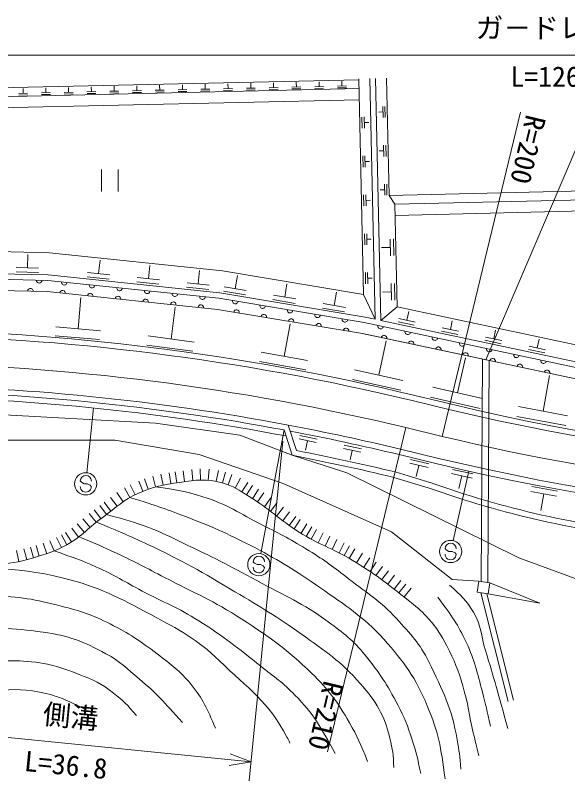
# Model space of a CAD drawing. Units: millimetres on the paper. Extents: x 40 to 680, y 20 to 380.
# Drawn here: x 80.6 to 130.3, y 261.6 to 329.9 of the extents above; entities that cross this region are included whole.
import ezdxf
from ezdxf.enums import TextEntityAlignment as Align

# ---------------------------------------------------------------- set-up
doc = ezdxf.new("R2010")
doc.units = ezdxf.units.MM
doc.layers.add('M-BGD', color=7, linetype='Continuous', lineweight=18)
doc.styles.add('ＭＳ ゴシック', font='')
doc.styles.get('ＭＳ ゴシック').set_extended_font_data('MS Gothic')

msp = doc.modelspace()

# ---------------------------------------------------------------- linework, layer by layer
at = {"layer": 'M-BGD'}
for p, q in [((69.664, 326.262), (189.426, 326.262)), ((111.533, 324.151), (111.969, 304.76)), ((112.533, 324.173), (113.02, 302.517)), ((113.033, 324.185), (113.522, 302.41)), ((114.033, 324.207), (114.27, 313.646)), ((111.535, 324.07), (69.624, 323.124)), ((89.518, 323.033), (89.508, 323.472)), ((91.567, 323.079), (91.557, 323.519)), ((93.617, 323.125), (93.607, 323.565)), ((95.666, 323.171), (95.656, 323.611)), ((97.716, 323.218), (97.706, 323.657)), ((99.765, 323.264), (99.755, 323.704)), ((101.815, 323.31), (101.805, 323.75)), ((103.864, 323.356), (103.854, 323.796)), ((105.914, 323.403), (105.904, 323.843)), ((107.963, 323.449), (107.953, 323.889)), ((109.613, 323.486), (110.412, 323.504)), ((110.013, 323.495), (110.003, 323.935)), ((111.553, 323.27), (69.614, 322.323)), ((80.92, 322.838), (81.72, 322.856)), ((81.32, 322.847), (81.31, 323.287)), ((82.969, 322.885), (83.769, 322.903)), ((83.369, 322.894), (83.359, 323.334)), ((85.019, 322.931), (85.819, 322.949)), ((85.023, 322.771), (85.822, 322.789)), ((85.419, 322.94), (85.409, 323.38)), ((87.068, 322.977), (87.868, 322.995)), ((87.072, 322.817), (87.872, 322.835)), ((87.468, 322.986), (87.458, 323.426)), ((89.118, 323.023), (89.918, 323.042)), ((89.122, 322.864), (89.921, 322.882)), ((91.167, 323.07), (91.967, 323.088)), ((91.171, 322.91), (91.971, 322.928)), ((93.217, 323.116), (94.017, 323.134)), ((93.22, 322.956), (94.02, 322.974)), ((95.266, 323.162), (96.066, 323.18)), ((95.27, 323.002), (96.07, 323.02)), ((97.316, 323.209), (98.116, 323.227)), ((97.319, 323.049), (98.119, 323.067)), ((99.365, 323.255), (100.165, 323.273)), ((99.369, 323.095), (100.169, 323.113)), ((101.415, 323.301), (102.215, 323.319)), ((101.418, 323.141), (102.218, 323.159)), ((103.464, 323.347), (104.264, 323.365)), ((103.468, 323.187), (104.268, 323.205)), ((105.514, 323.394), (106.314, 323.412)), ((105.517, 323.234), (106.317, 323.252)), ((107.563, 323.44), (108.363, 323.458)), ((107.567, 323.28), (108.367, 323.298)), ((109.616, 323.326), (110.416, 323.344)), ((111.576, 322.27), (69.601, 321.323)), ((80.924, 322.678), (81.723, 322.697)), ((82.973, 322.725), (83.773, 322.743)), ((113.712, 320.667), (113.69, 321.667)), ((113.912, 320.671), (113.89, 321.671)), ((113.701, 321.167), (113.301, 321.158)), ((119.05, 291.982), (126.073, 321.149)), ((111.833, 319.709), (111.811, 320.709)), ((112.033, 319.713), (112.011, 320.713)), ((112.022, 320.213), (112.422, 320.222)), ((113.791, 317.168), (113.768, 318.168)), ((113.991, 317.172), (113.968, 318.172)), ((122.969, 298.875), (131.332, 318.441)), ((113.78, 317.668), (113.38, 317.659)), ((111.912, 316.21), (111.889, 317.209)), ((112.112, 316.214), (112.089, 317.214)), ((112.101, 316.714), (112.5, 316.723)), ((88.386, 316.004), (88.386, 314.004)), ((89.886, 316.004), (89.886, 314.004)), ((114.27, 313.646), (186.009, 315.344)), ((113.869, 313.669), (113.847, 314.668)), ((114.069, 313.673), (114.047, 314.673)), ((113.858, 314.169), (113.458, 314.16)), ((114.788, 312.858), (186.881, 314.564)), ((111.99, 312.711), (111.968, 313.71)), ((112.19, 312.715), (112.168, 313.715)), ((114.788, 312.858), (114.27, 313.646)), ((114.81, 311.858), (186.491, 313.555)), ((112.179, 313.215), (112.579, 313.224)), ((114.788, 312.858), (114.995, 303.631)), ((112.069, 309.211), (112.047, 310.211)), ((112.269, 309.216), (112.247, 310.216)), ((112.258, 309.716), (112.658, 309.725)), ((114.392, 308.233), (114.358, 309.733)), ((114.692, 308.24), (114.658, 309.74)), ((69.44, 308.867), (83.696, 308.501)), ((83.696, 308.501), (99.274, 306.881)), ((114.375, 308.983), (113.575, 308.965)), ((81.7, 307.151), (81.731, 308.352)), ((88.118, 306.634), (88.242, 307.827)), ((82.701, 307.125), (80.7, 307.177)), ((92.594, 306.168), (92.718, 307.362)), ((69.414, 306.867), (83.547, 306.504)), ((82.69, 306.725), (80.69, 306.777)), ((83.586, 306.502), (98.99, 304.9)), ((89.112, 306.53), (87.123, 306.737)), ((97.07, 305.703), (97.194, 306.897)), ((99.274, 306.881), (111.969, 304.76)), ((100.418, 305.267), (100.62, 306.454)), ((112.148, 305.712), (112.125, 306.712)), ((112.348, 305.717), (112.325, 306.717)), ((69.407, 306.367), (83.534, 306.005)), ((83.534, 306.005), (98.939, 304.403)), ((89.071, 306.133), (87.082, 306.339)), ((93.547, 305.667), (91.558, 305.874)), ((93.588, 306.065), (91.599, 306.272)), ((98.064, 305.6), (96.075, 305.806)), ((112.336, 306.217), (112.736, 306.226)), ((114.481, 304.234), (114.448, 305.734)), ((114.781, 304.241), (114.748, 305.741)), ((83.47, 305.006), (69.394, 305.367)), ((98.023, 305.202), (96.034, 305.409)), ((101.408, 305.099), (99.429, 305.436)), ((104.866, 304.514), (105.069, 305.71)), ((83.47, 305.006), (98.804, 303.411)), ((86.274, 301.659), (86.519, 304.488)), ((98.939, 304.403), (112.026, 302.216)), ((99.021, 304.896), (112.119, 302.708)), ((101.341, 304.704), (99.362, 305.04)), ((105.862, 304.345), (103.87, 304.684)), ((109.326, 303.759), (109.53, 304.965)), ((111.969, 304.76), (113.02, 302.517)), ((114.465, 304.984), (113.665, 304.966)), ((105.794, 303.947), (103.803, 304.285)), ((110.327, 303.589), (108.324, 303.93)), ((94.639, 300.742), (95.018, 303.604)), ((111.861, 301.23), (98.804, 303.411)), ((110.259, 303.189), (108.256, 303.529)), ((114.995, 303.631), (113.522, 302.41)), ((114.995, 303.631), (132.9, 299.837)), ((115.858, 302.426), (116.024, 303.209)), ((112.119, 302.708), (113.02, 302.517)), ((113.522, 302.41), (132.66, 298.354)), ((116.591, 302.271), (115.124, 302.582)), ((119.771, 301.597), (119.937, 302.38)), ((88.27, 301.486), (84.279, 301.831)), ((104.826, 299.184), (105.341, 302.116)), ((112.026, 302.216), (132.556, 297.865)), ((116.529, 301.977), (115.062, 302.288)), ((120.504, 301.442), (119.037, 301.753)), ((88.201, 300.688), (84.21, 301.033)), ((96.712, 300.467), (92.566, 301.016)), ((111.84, 301.233), (132.384, 296.879)), ((132.384, 296.879), (111.861, 301.23)), ((120.442, 301.148), (118.975, 301.459)), ((123.684, 300.768), (123.85, 301.55)), ((113.326, 297.491), (113.997, 300.573)), ((124.355, 300.319), (122.888, 300.63)), ((124.418, 300.612), (122.95, 300.923)), ((127.597, 299.938), (127.763, 300.721)), ((96.602, 299.638), (92.456, 300.187)), ((128.268, 299.49), (126.801, 299.801)), ((128.331, 299.783), (126.863, 300.094)), ((106.916, 298.817), (102.736, 299.551)), ((120.43, 295.893), (121.145, 299.057)), ((122.538, 278.929), (122.653, 298.942)), ((106.769, 297.982), (102.59, 298.715)), ((123.137, 278.829), (123.252, 298.815)), ((115.504, 297.017), (111.148, 297.965)), ((115.314, 296.146), (110.958, 297.094)), ((128.118, 294.251), (128.709, 297.454)), ((122.67, 295.386), (118.189, 296.4)), ((119.753, 294.899), (116.455, 295.693)), ((122.468, 294.49), (117.986, 295.503)), ((119.636, 294.413), (116.338, 295.207)), ((73.493, 294.256), (93.235, 293.16)), ((87.655, 294.537), (87.059, 288.709)), ((130.329, 293.843), (125.906, 294.659)), ((130.166, 292.958), (125.743, 293.775)), ((93.235, 293.16), (100.811, 292.1)), ((105.188, 292.999), (105.916, 290.715)), ((115.753, 292.776), (108.73, 263.61)), ((115.753, 292.776), (119.05, 291.982)), ((100.811, 292.1), (105.529, 290.28)), ((104.802, 292.563), (102.717, 281.435)), ((104.802, 292.563), (105.529, 290.28)), ((71.65, 291.647), (89.583, 291.656)), ((89.583, 291.656), (97.164, 290.343)), ((104.703, 291.568), (101.637, 260.72)), ((106.153, 291.758), (107.705, 291.423)), ((106.22, 292.068), (107.772, 291.734)), ((106.929, 291.591), (106.746, 290.739)), ((110.15, 290.895), (111.71, 290.559)), ((110.217, 291.207), (111.777, 290.871)), ((110.93, 290.727), (110.745, 289.868)), ((115.285, 290.832), (118.582, 290.038)), ((97.164, 290.343), (104.712, 287.754)), ((110.467, 288.692), (105.529, 290.28)), ((115.167, 290.346), (118.465, 289.552)), ((116.12, 289.567), (117.764, 289.177)), ((116.198, 289.896), (117.842, 289.506)), ((116.942, 289.372), (116.708, 288.385)), ((94.628, 287.732), (94.469, 288.719)), ((95.149, 287.81), (95.009, 288.8)), ((95.852, 287.907), (95.716, 288.898)), ((96.601, 288.003), (96.492, 288.997)), ((97.294, 288.057), (97.259, 289.056)), ((97.978, 288.044), (98.056, 289.041)), ((98.702, 287.942), (98.902, 288.921)), ((99.255, 287.804), (99.542, 288.762)), ((125.925, 281.073), (110.467, 288.692)), ((114.805, 288.78), (117.918, 287.849)), ((119.952, 289.018), (121.808, 288.607)), ((121.424, 288.863), (120.016, 282.604)), ((92.576, 287.226), (92.24, 288.167)), ((93.249, 287.44), (92.98, 288.403)), ((93.917, 287.602), (93.712, 288.581)), ((99.762, 287.635), (100.12, 288.568)), ((100.404, 287.34), (100.873, 288.223)), ((114.674, 288.297), (117.775, 287.37)), ((119.87, 288.647), (121.726, 288.236)), ((120.798, 288.442), (120.542, 287.283)), ((86.562, 287.855), (86.463, 287.973)), ((86.807, 287.716), (86.562, 287.855)), ((87.108, 287.713), (86.807, 287.716)), ((87.353, 287.601), (87.108, 287.713)), ((87.459, 287.465), (87.353, 287.601)), ((90.935, 286.491), (90.44, 287.36)), ((91.395, 286.733), (90.959, 287.633)), ((92.101, 287.044), (91.725, 287.97)), ((101.003, 286.989), (101.531, 287.838)), ((101.434, 286.718), (101.965, 287.565)), ((104.712, 287.754), (114.48, 283.386)), ((127.105, 287.487), (129.417, 287.065)), ((90.335, 286.111), (89.766, 286.933)), ((101.976, 286.379), (102.516, 287.221)), ((102.423, 286.084), (102.985, 286.911)), ((127.021, 287.025), (129.332, 286.603)), ((128.176, 286.814), (127.901, 285.306)), ((89.225, 285.266), (88.612, 286.056)), ((89.786, 285.705), (89.175, 286.497)), ((103.033, 285.655), (103.621, 286.463)), ((103.594, 285.235), (104.2, 286.031)), ((88.314, 284.587), (87.714, 285.388)), ((88.812, 284.952), (88.216, 285.754)), ((104.136, 284.819), (104.746, 285.612)), ((87.899, 284.263), (87.269, 285.04)), ((104.689, 284.398), (105.288, 285.198)), ((105.28, 283.966), (105.858, 284.783)), ((86.831, 283.35), (86.185, 284.113)), ((87.348, 283.797), (86.693, 284.553)), ((105.711, 283.669), (106.269, 284.498)), ((106.333, 283.265), (106.86, 284.115)), ((85.681, 282.493), (85.149, 283.34)), ((86.293, 282.917), (85.691, 283.715)), ((106.801, 282.985), (107.301, 283.851)), ((107.246, 282.737), (107.719, 283.618)), ((107.884, 282.41), (108.326, 283.307)), ((114.48, 283.386), (119.95, 279.106)), ((84.103, 281.677), (83.716, 282.599)), ((84.765, 281.984), (84.316, 282.877)), ((85.25, 282.24), (84.765, 283.114)), ((108.504, 282.113), (108.93, 283.018)), ((109.124, 281.82), (109.555, 282.723)), ((81.642, 280.896), (81.391, 281.864)), ((82.252, 281.063), (81.979, 282.025)), ((82.771, 281.213), (82.485, 282.171)), ((83.461, 281.432), (83.134, 282.377)), ((109.763, 281.506), (110.217, 282.396)), ((110.209, 281.271), (110.686, 282.15)), ((110.678, 281.007), (111.182, 281.871)), ((119.401, 281.769), (119.301, 281.887)), ((80.926, 280.726), (80.717, 281.704)), ((111.332, 280.614), (111.855, 281.466)), ((119.646, 281.63), (119.401, 281.769)), ((119.946, 281.627), (119.646, 281.63)), ((120.192, 281.516), (119.946, 281.627)), ((120.297, 281.379), (120.192, 281.516)), ((102.138, 280.592), (102.038, 280.71)), ((102.383, 280.453), (102.138, 280.592)), ((111.975, 280.211), (112.514, 281.053)), ((112.548, 279.836), (113.105, 280.666)), ((138.045, 276.614), (125.925, 281.073)), ((102.683, 280.451), (102.383, 280.453)), ((102.929, 280.339), (102.683, 280.451)), ((103.034, 280.203), (102.929, 280.339)), ((113.079, 279.471), (113.655, 280.288)), ((113.598, 279.096), (114.191, 279.901)), ((114.134, 278.694), (114.74, 279.489)), ((114.717, 278.245), (115.33, 279.034)), ((115.146, 277.91), (115.762, 278.698)), ((119.95, 279.106), (122.345, 278.962)), ((122.345, 278.962), (122.18, 277.975)), ((122.345, 278.962), (123.331, 278.797)), ((123.331, 278.797), (123.166, 277.81)), ((123.331, 278.797), (127.817, 276.976)), ((115.617, 277.541), (116.234, 278.328)), ((122.18, 277.975), (123.166, 277.81)), ((122.517, 277.919), (124.974, 268.124)), ((123.055, 277.829), (125.459, 268.246)), ((127.817, 276.976), (123.166, 277.81)), ((68.885, 265.985), (101.835, 262.71)), ((101.835, 262.71), (99.964, 263.416)), ((99.861, 262.386), (101.835, 262.71))]:
    msp.add_line(p, q, dxfattribs=at)
for centre in [(86.957, 287.714), (119.796, 281.629), (102.533, 280.452)]:
    msp.add_circle(centre, 1, dxfattribs=at)
for centre, radius, start, end in [((82.768, 306.024), 0.25, 178.53018, 358.53018), ((85.026, 305.849), 0.25, 174.063, 354.063), ((81.97, 305.044), 0.25, 358.53018, 178.53018), ((84.88, 304.859), 0.25, 354.063, 174.063), ((87.513, 305.591), 0.25, 174.063, 354.063), ((90, 305.332), 0.25, 174.063, 354.063), ((92.486, 305.074), 0.25, 174.063, 354.063), ((87.366, 304.601), 0.25, 354.063, 174.063), ((89.853, 304.342), 0.25, 354.063, 174.063), ((94.973, 304.815), 0.25, 174.063, 354.063), ((97.459, 304.556), 0.25, 174.063, 354.063), ((92.339, 304.084), 0.25, 354.063, 174.063), ((94.826, 303.825), 0.25, 354.063, 174.063), ((97.313, 303.566), 0.25, 354.063, 174.063), ((100.418, 304.155), 0.25, 170.51557, 350.51557), ((102.884, 303.744), 0.25, 170.51557, 350.51557), ((100.519, 303.125), 0.25, 350.51557, 170.51557), ((105.35, 303.332), 0.25, 170.51557, 350.51557), ((102.984, 302.713), 0.25, 350.51557, 170.51557), ((105.45, 302.301), 0.25, 350.51557, 170.51557), ((107.816, 302.92), 0.25, 170.51557, 350.51557), ((110.281, 302.508), 0.25, 170.51557, 350.51557), ((107.916, 301.889), 0.25, 350.51557, 170.51557), ((110.382, 301.477), 0.25, 350.51557, 170.51557), ((113.494, 301.905), 0.25, 168.03431, 348.03431), ((66.593, 88.611), 212.5, 76.46175, 89.25949), ((66.593, 88.611), 213, 76.46175, 89.25949), ((113.797, 300.819), 0.25, 348.03175, 168.03175), ((115.939, 301.387), 0.25, 168.03431, 348.03431), ((116.243, 300.301), 0.25, 348.03175, 168.03175), ((118.385, 300.869), 0.25, 168.03431, 348.03431), ((120.831, 300.35), 0.25, 168.03431, 348.03431), ((118.689, 299.783), 0.25, 348.03175, 168.03175), ((123.276, 299.832), 0.25, 168.03431, 348.03431), ((121.134, 299.264), 0.25, 348.03175, 168.03175), ((123.58, 298.746), 0.25, 348.03175, 168.03175), ((125.722, 299.314), 0.25, 168.03431, 348.03431), ((66.593, 88.611), 210, 76.46175, 89.09579), ((126.026, 298.227), 0.25, 348.03175, 168.03175), ((128.168, 298.795), 0.25, 168.03431, 348.03431), ((128.471, 297.709), 0.25, 348.03175, 168.03175), ((66.593, 88.611), 208, 79.30664, 89.25949), ((66.593, 88.611), 207, 79.31449, 89.25944), ((66.593, 88.611), 207.5, 79.38897, 89.25947), ((165.869, 486.425), 197, 256.46175, 278.00149), ((165.869, 486.425), 197.5, 256.46175, 277.67538), ((66.593, 88.611), 208, 76.46175, 79.30664), ((66.593, 88.611), 207.5, 76.46175, 79.23208), ((165.869, 486.425), 200, 256.46175, 270.52838), ((66.593, 88.611), 205.893, 76.45797, 78.98968), ((66.593, 88.611), 205.393, 76.46175, 79.07233), ((165.869, 486.425), 202, 256.46175, 277.67861), ((165.869, 486.425), 202.5, 256.46175, 277.64268), ((86.963, 287.969), 0.5, 359.55488, 179.55488), ((86.959, 287.469), 0.5, 179.55488, 359.55488), ((147.015, 369.038), 86.745, 250.30085, 264.24926), ((147.015, 369.038), 86.245, 250.30085, 264.24735), ((119.801, 281.883), 0.5, 359.55488, 179.55488), ((102.538, 280.707), 0.5, 359.55488, 179.55488), ((119.797, 281.383), 0.5, 179.55488, 359.55488), ((102.534, 280.207), 0.5, 179.55488, 359.55488)]:
    msp.add_arc(centre, radius, start, end, dxfattribs=at)
for points, knots in [([(116.14, 277.131), (113.779, 278.98), (113.068, 279.568), (110.923, 280.862), (109.13, 281.944), (107.946, 282.236), (106.179, 283.362), (104.357, 284.523), (103.511, 285.436), (101.671, 286.57), (100.76, 287.132), (100.258, 287.518), (99.229, 287.812), (97.802, 288.219), (96.9, 288.049), (95.43, 287.849), (93.917, 287.643), (93.045, 287.472), (91.65, 286.851), (90.311, 286.255), (89.733, 285.605), (88.541, 284.753), (87.225, 283.813), (86.666, 283.021), (85.25, 282.24), (84.121, 281.617), (83.415, 281.391), (82.174, 281.041), (80.85, 280.668), (80.077, 280.531), (78.704, 280.439), (76.78, 280.309), (75.614, 280.088), (73.773, 280.66), (71.87, 281.252), (71.052, 282.187), (69.466, 283.392), (69.34, 283.488), (69.225, 283.584), (69.117, 283.681)], [0, 0, 0, 0, 1, 1, 1, 2, 2, 2, 3, 3, 3, 4, 4, 4, 5, 5, 5, 6, 6, 6, 7, 7, 7, 8, 8, 8, 9, 9, 9, 10, 10, 10, 11, 11, 11, 12, 12, 12, 13, 13, 13, 13]), ([(93.249, 287.44), (95.198, 287.183), (95.869, 287.046), (97.486, 286.555), (99.708, 285.879), (100.794, 285.07), (102.861, 284.009), (104.526, 283.155), (105.475, 282.698), (107.06, 281.703), (108.503, 280.797), (109.269, 280.219), (110.617, 279.175), (112.347, 277.836), (113.455, 277.214), (114.924, 275.592), (116.199, 274.184), (116.999, 273.402), (117.836, 271.696), (119.117, 269.084), (119.895, 267.565), (120.386, 264.697), (120.561, 263.675), (120.648, 263.269), (120.707, 262.061)], [0, 0, 0, 0, 1, 1, 1, 2, 2, 2, 3, 3, 3, 4, 4, 4, 5, 5, 5, 6, 6, 6, 7, 7, 7, 8, 8, 8, 8]), ([(90.935, 286.491), (93.511, 285.682), (94.249, 285.44), (96.32, 284.624), (98.651, 283.706), (99.944, 283.14), (102.162, 281.974), (104.543, 280.723), (105.836, 279.928), (108.034, 278.379), (110.391, 276.717), (111.841, 275.874), (113.775, 273.733), (115.649, 271.658), (116.607, 270.319), (117.696, 267.744), (118.723, 265.318), (118.901, 264.14), (119.291, 261.191)], [0, 0, 0, 0, 1, 1, 1, 2, 2, 2, 3, 3, 3, 4, 4, 4, 5, 5, 5, 6, 6, 6, 6]), ([(117.105, 261.654), (116.816, 263.089), (116.719, 263.534), (116.339, 264.702), (115.928, 265.965), (115.655, 266.667), (115.036, 267.843), (114.067, 269.686), (113.414, 270.676), (112.112, 272.301), (111.015, 273.67), (110.184, 274.263), (108.77, 275.302), (106.441, 277.013), (104.904, 277.627), (102.366, 279.011), (99.792, 280.415), (98.319, 281.145), (95.675, 282.414), (94.505, 282.976), (93.853, 283.306), (92.642, 283.775), (91.183, 284.34), (90.63, 284.471), (88.812, 284.952)], [0, 0, 0, 0, 1, 1, 1, 2, 2, 2, 3, 3, 3, 4, 4, 4, 5, 5, 5, 6, 6, 6, 7, 7, 7, 8, 8, 8, 8]), ([(87.899, 284.263), (90.135, 283.372), (90.76, 283.086), (92.557, 282.25), (95.708, 280.785), (97.393, 279.789), (100.378, 278.011), (102.76, 276.592), (104.112, 275.814), (106.362, 274.196), (108.555, 272.62), (109.882, 271.787), (111.665, 269.758), (113.107, 268.116), (113.822, 266.962), (114.322, 264.834), (114.559, 263.821), (114.655, 263.363), (114.681, 262.193)], [0, 0, 0, 0, 1, 1, 1, 2, 2, 2, 3, 3, 3, 4, 4, 4, 5, 5, 5, 6, 6, 6, 6]), ([(112.329, 262.743), (111.689, 264.384), (111.432, 264.921), (110.689, 266.23), (109.607, 268.135), (108.844, 269.151), (107.278, 270.683), (105.062, 272.851), (103.607, 273.86), (101.004, 275.544), (98.414, 277.22), (96.791, 277.871), (94.054, 279.295), (92.377, 280.167), (91.445, 280.674), (89.731, 281.472), (88.371, 282.106), (87.913, 282.306), (86.215, 283.021)], [0, 0, 0, 0, 1, 1, 1, 2, 2, 2, 3, 3, 3, 4, 4, 4, 5, 5, 5, 6, 6, 6, 6]), ([(84.103, 281.677), (85.928, 281.065), (86.471, 280.872), (87.935, 280.225), (89.59, 279.494), (90.437, 278.916), (92.039, 278.075), (94.027, 277.031), (95.228, 276.596), (97.127, 275.396), (99.41, 273.953), (100.598, 273), (102.71, 271.316), (103.941, 270.335), (104.68, 269.834), (105.787, 268.716), (107.547, 266.939), (107.989, 265.947), (109.42, 263.444)], [0, 0, 0, 0, 1, 1, 1, 2, 2, 2, 3, 3, 3, 4, 4, 4, 5, 5, 5, 6, 6, 6, 6]), ([(69.053, 278.681), (70.167, 279.135), (71.114, 279.522), (72.563, 279.67), (77.377, 280.163), (80.249, 280.405), (84.945, 279.238), (88.18, 278.434), (89.877, 277.515), (92.818, 275.947), (95.388, 274.576), (96.907, 273.803), (99.005, 271.782), (101.578, 269.303), (103.425, 268.104), (105.065, 264.929), (105.171, 264.722), (105.229, 264.644), (105.326, 264.394)], [0, 0, 0, 0, 1, 1, 1, 2, 2, 2, 3, 3, 3, 4, 4, 4, 5, 5, 5, 6, 6, 6, 6]), ([(119.703, 278.602), (120.763, 277.677), (121.212, 277.256), (121.856, 276.159), (122.566, 274.95), (122.52, 274.075), (122.931, 272.734), (123.768, 270.007), (123.999, 269.118), (124.948, 265.714)], [0, 0, 0, 0, 1, 1, 1, 2, 2, 2, 3, 3, 3, 3]), ([(69.016, 275.768), (70.134, 276.216), (71.171, 276.571), (72.64, 276.922), (74.904, 277.464), (76.23, 277.707), (78.558, 277.644), (81.006, 277.578), (82.388, 277.329), (84.759, 276.714), (86.527, 276.256), (87.527, 275.945), (89.151, 275.111), (90.895, 274.215), (91.832, 273.613), (93.388, 272.419), (94.661, 271.442), (95.423, 270.908), (96.439, 269.665), (97.55, 268.305), (97.843, 267.567), (98.627, 265.738)], [0, 0, 0, 0, 1, 1, 1, 2, 2, 2, 3, 3, 3, 4, 4, 4, 5, 5, 5, 6, 6, 6, 7, 7, 7, 7]), ([(116.14, 277.131), (116.978, 276.462), (117.26, 276.215), (117.87, 275.522), (118.609, 274.683), (118.922, 274.12), (119.452, 273.135), (120.168, 271.801), (120.456, 270.986), (120.894, 269.537), (121.384, 267.915), (121.453, 266.954), (121.84, 265.305), (122.028, 264.506), (122.087, 264.252), (122.328, 263.262)], [0, 0, 0, 0, 1, 1, 1, 2, 2, 2, 3, 3, 3, 4, 4, 4, 5, 5, 5, 5]), ([(118.638, 277.506), (119.952, 275.755), (120.43, 275.131), (121.225, 273.415), (121.988, 271.767), (122.187, 270.745), (122.654, 268.99), (122.971, 267.795), (123.072, 267.381), (123.378, 265.909)], [0, 0, 0, 0, 1, 1, 1, 2, 2, 2, 3, 3, 3, 3]), ([(68.97, 272.101), (71.416, 273.184), (72.99, 273.906), (75.788, 274.385), (78.607, 274.868), (80.279, 274.775), (83.112, 274.374), (85.428, 274.046), (86.722, 273.548), (88.779, 272.433), (90.068, 271.734), (90.648, 271.108), (91.77, 270.165), (93.421, 268.779), (93.926, 268.157), (95.658, 266.249)], [0, 0, 0, 0, 1, 1, 1, 2, 2, 2, 3, 3, 3, 4, 4, 4, 5, 5, 5, 5]), ([(68.933, 269.276), (70.149, 270.003), (70.926, 270.395), (72.435, 270.85), (74.177, 271.375), (75.222, 271.434), (77.036, 271.576), (79.146, 271.74), (80.355, 271.93), (82.455, 271.661), (84.03, 271.459), (84.891, 271.146), (86.372, 270.576), (87.653, 270.083), (88.372, 269.735), (89.457, 268.895), (90.349, 268.205), (90.677, 267.861), (91.522, 266.877)], [0, 0, 0, 0, 1, 1, 1, 2, 2, 2, 3, 3, 3, 4, 4, 4, 5, 5, 5, 6, 6, 6, 6]), ([(73.621, 268.474), (75.789, 268.875), (76.474, 269.009), (78.325, 269.1), (80.064, 269.186), (81.074, 269.328), (82.782, 268.986), (84.43, 268.656), (85.11, 268.325), (86.81, 267.472)], [0, 0, 0, 0, 1, 1, 1, 2, 2, 2, 3, 3, 3, 3])]:
    msp.add_open_spline(points, degree=3, knots=knots, dxfattribs=at)

# ---------------------------------------------------------------- texts
at = {"layer": 'M-BGD', "style": 'ＭＳ ゴシック'}
msp.add_text('ガ－ドレ－ル', height=1.833, dxfattribs=at).set_placement((129.545, 327.262), align=Align.BOTTOM_CENTER)
msp.add_text('L=126.8', height=1.833, dxfattribs=at).set_placement((129.545, 325.262), align=Align.TOP_CENTER)
msp.add_text('R=200', height=1.833, rotation=256.462, dxfattribs=at).set_placement((126.073, 321.149), align=Align.BOTTOM_LEFT)
msp.add_text('R=210', height=1.833, rotation=256.462, dxfattribs=at).set_placement((108.73, 263.61), align=Align.TOP_RIGHT)
msp.add_text('側溝', height=1.833, rotation=354.324, dxfattribs=at).set_placement((85.459, 265.343), align=Align.BOTTOM_CENTER)
msp.add_text('L=36.8', height=1.833, rotation=354.324, dxfattribs=at).set_placement((85.261, 263.352), align=Align.TOP_CENTER)

doc.saveas('drawing.dxf')
